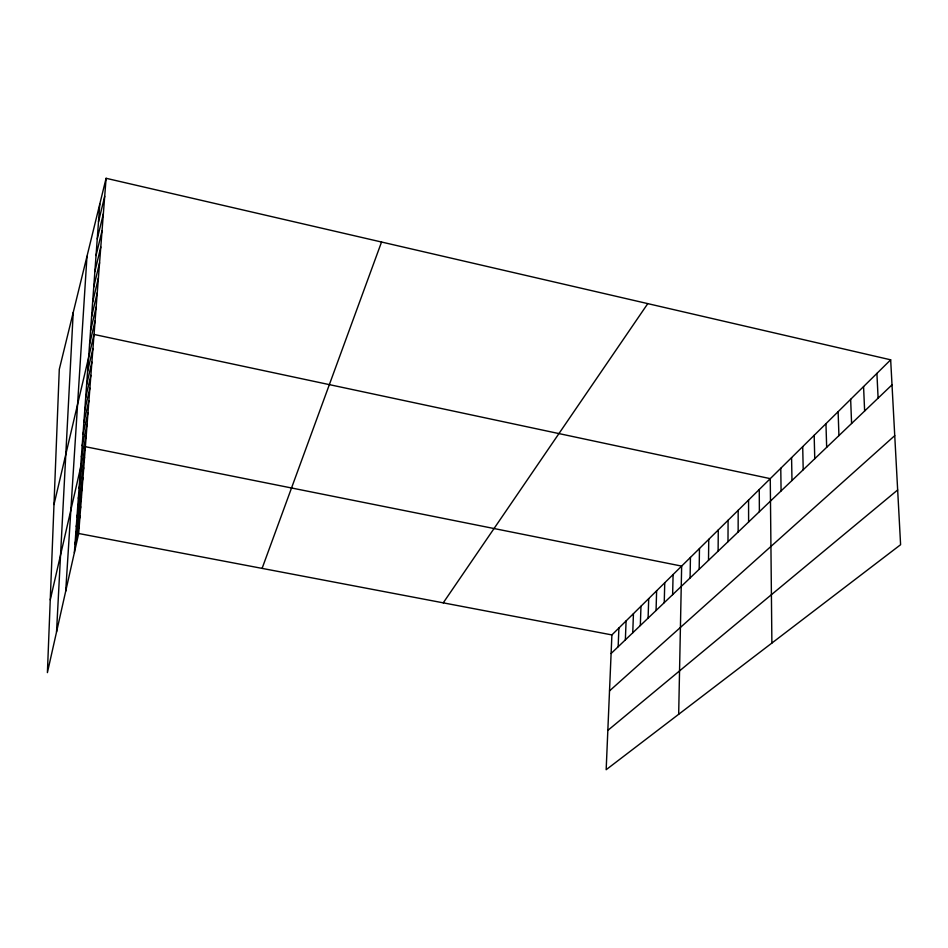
<?xml version="1.0" encoding="UTF-8"?>
<svg xmlns="http://www.w3.org/2000/svg" width="948" height="948" viewBox="0 0 948 948"><rect width="100%" height="100%" fill="white"/><g stroke="black" fill="none" stroke-linecap="round" stroke-linejoin="round"><path stroke-width="1.42" d="M738.148 531.982L738.172 510.308M727.993 541.699L728.088 520.262M718.11 551.144L718.276 529.944M708.511 560.327L708.749 539.353M699.174 569.262L699.47 548.513M690.085 577.96L690.44 557.424M678.673 714.306L681.648 566.098L85.367 446.698L50.256 599.906M672.63 594.657L673.092 574.547M664.24 602.679L664.749 582.771M656.063 610.488L656.62 590.794M648.1 618.108L648.705 598.615M640.327 625.538L640.978 606.234M632.754 632.79L633.442 613.676M625.36 639.853L626.083 620.928M618.155 646.749L618.902 628.014M890.67 359.825L611.898 634.923L606.163 769.705L900.6 544.709L890.67 359.825L106.093 178.295L59.286 369.353L47.4 672.63L78.672 533.499L106.093 178.295M56.536 631.972L73.209 312.52M65.708 591.173L86.979 256.339M74.371 552.613L99.801 203.974M76.942 517.371L81.445 497.475M76.278 526.531L80.722 506.836M75.627 535.454L80.023 515.961M74.987 544.14L79.336 524.848M79.063 488.362L83.732 467.85M78.34 498.293L82.95 477.993M77.629 507.962L82.192 487.865M81.362 456.817L86.221 435.653M79.81 478.136L84.538 457.422M83.874 422.417L88.934 400.566M83.009 434.22L87.998 412.605M82.168 445.69L87.098 424.301M86.623 384.722L91.897 362.148M85.675 397.686L90.878 375.349M84.751 410.235L89.894 388.147M53.989 504.549L94.042 334.454L770.262 478.645L771.885 643.076M87.595 371.355L92.951 348.52M90.558 330.686L96.151 307.105M89.562 344.314L95.073 320.981M92.643 302.092L98.391 278.001M91.589 316.608L97.253 292.79M94.871 271.578L100.784 246.978M93.733 287.078L99.576 262.738M96.044 255.545L102.052 230.672M98.497 221.773L104.695 196.355M97.253 238.943L103.356 213.81M262.098 568.397L381.546 242.024M443.237 602.845L647.78 303.621M611.105 653.492L892.021 384.829M609.517 690.891L894.746 435.642M607.834 730.398L897.661 489.974M78.672 533.499L611.898 634.923M876.912 373.405L878.109 398.124M863.569 386.571L864.635 411.017M850.652 399.321L851.588 423.495M838.115 411.693L838.933 435.594M825.957 423.685L826.668 447.326M814.166 435.322L814.759 458.714M802.707 446.627L803.205 469.77M791.58 457.611L791.983 480.506M780.773 468.276L781.081 490.934M759.253 489.512L759.384 511.683M748.565 500.07L748.612 521.981"/></g></svg>
